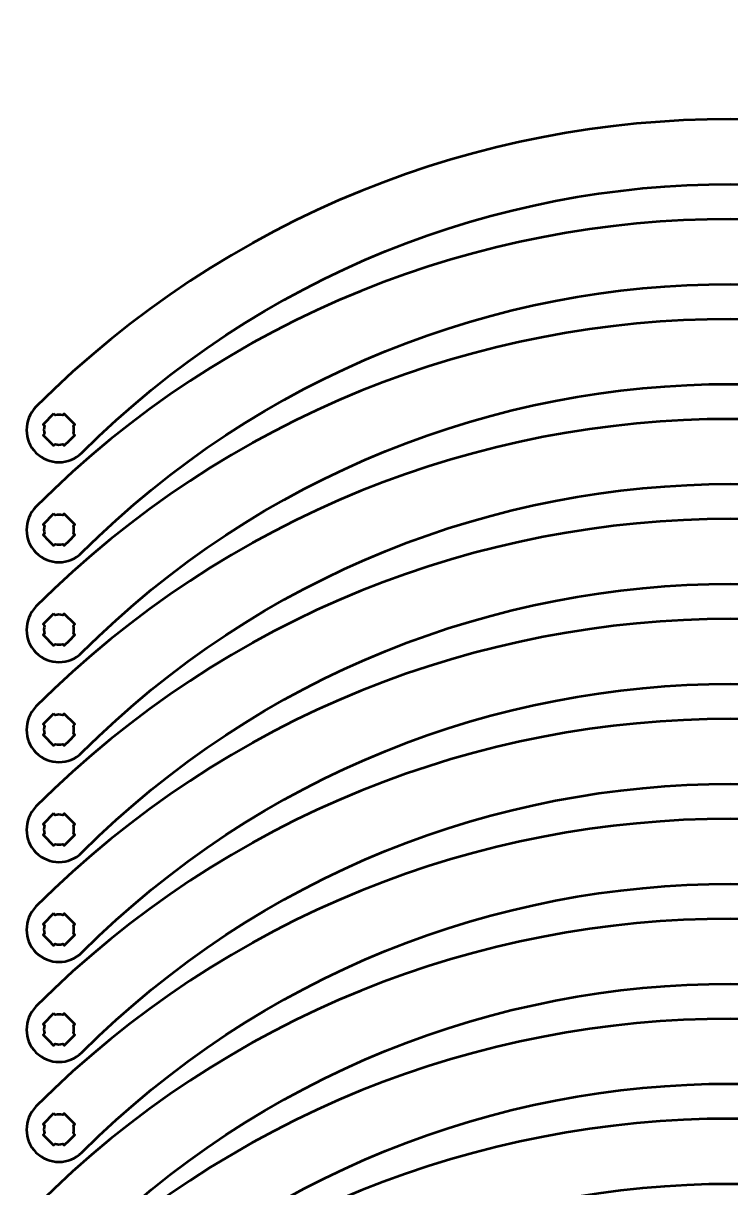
# Model space of a CAD drawing. Header units: centimetres. Extents: x -215 to 208, y -170 to 139.
# Drawn here: x -34.15 to -20, y 115.48 to 138.78 of the extents above; entities that cross this region are included whole.
import ezdxf

# ---------------------------------------------------------------- set-up
doc = ezdxf.new("R2010")
doc.units = ezdxf.units.CM
doc.header["$MEASUREMENT"] = 0
doc.layers.add('Layer 1', color=7, linetype='Continuous')

msp = doc.modelspace()

# ---------------------------------------------------------------- linework, layer by layer
at = {"layer": 'Layer 1', "color": 250, "lineweight": 53}
for points, knots in [([(-32.97543, 130.19039), (-33.22917, 129.93667), (-33.64082, 129.93667), (-33.89461, 130.19046), (-33.89461, 130.19046), (-34.14435, 130.4402), (-34.14833, 130.84278), (-33.89453, 131.10962), (-33.89453, 131.10962), (-26.22218, 138.78213), (-13.77787, 138.78213), (-6.10538, 131.10963), (-6.10538, 131.10963), (-5.85166, 130.85589), (-5.85166, 130.44424), (-6.10545, 130.19045), (-6.10545, 130.19045), (-6.35519, 129.94071), (-6.75778, 129.93672), (-7.02462, 130.19054), (-7.02462, 130.19054), (-14.18951, 137.35529), (-25.81054, 137.35529), (-32.97543, 130.19039)], [0, 0, 0, 0, 0.16666667, 0.16666667, 0.16666667, 0.16666667, 0.33333333, 0.33333333, 0.33333333, 0.33333333, 0.5, 0.5, 0.5, 0.5, 0.66666667, 0.66666667, 0.66666667, 0.66666667, 0.83333333, 0.83333333, 0.83333333, 0.83333333, 1, 1, 1, 1]), ([(-32.97543, 128.19039), (-33.22917, 127.93667), (-33.64082, 127.93667), (-33.89461, 128.19046), (-33.89461, 128.19046), (-34.14435, 128.4402), (-34.14833, 128.84278), (-33.89453, 129.10962), (-33.89453, 129.10962), (-26.22218, 136.78213), (-13.77787, 136.78213), (-6.10538, 129.10963), (-6.10538, 129.10963), (-5.85166, 128.85589), (-5.85166, 128.44424), (-6.10545, 128.19045), (-6.10545, 128.19045), (-6.35519, 127.94071), (-6.75778, 127.93672), (-7.02462, 128.19054), (-7.02462, 128.19054), (-14.18951, 135.35529), (-25.81054, 135.35529), (-32.97543, 128.19039)], [0, 0, 0, 0, 0.16666667, 0.16666667, 0.16666667, 0.16666667, 0.33333333, 0.33333333, 0.33333333, 0.33333333, 0.5, 0.5, 0.5, 0.5, 0.66666667, 0.66666667, 0.66666667, 0.66666667, 0.83333333, 0.83333333, 0.83333333, 0.83333333, 1, 1, 1, 1]), ([(-32.97543, 126.19039), (-33.22917, 125.93667), (-33.64082, 125.93667), (-33.89461, 126.19046), (-33.89461, 126.19046), (-34.14435, 126.4402), (-34.14833, 126.84278), (-33.89453, 127.10962), (-33.89453, 127.10962), (-26.22218, 134.78213), (-13.77787, 134.78213), (-6.10538, 127.10963), (-6.10538, 127.10963), (-5.85166, 126.85589), (-5.85166, 126.44424), (-6.10545, 126.19045), (-6.10545, 126.19045), (-6.35519, 125.94071), (-6.75778, 125.93672), (-7.02462, 126.19054), (-7.02462, 126.19054), (-14.18951, 133.35529), (-25.81054, 133.35529), (-32.97543, 126.19039)], [0, 0, 0, 0, 0.16666667, 0.16666667, 0.16666667, 0.16666667, 0.33333333, 0.33333333, 0.33333333, 0.33333333, 0.5, 0.5, 0.5, 0.5, 0.66666667, 0.66666667, 0.66666667, 0.66666667, 0.83333333, 0.83333333, 0.83333333, 0.83333333, 1, 1, 1, 1]), ([(-32.97543, 124.19039), (-33.22917, 123.93667), (-33.64082, 123.93667), (-33.89461, 124.19046), (-33.89461, 124.19046), (-34.14435, 124.4402), (-34.14833, 124.84278), (-33.89453, 125.10962), (-33.89453, 125.10962), (-26.22218, 132.78213), (-13.77787, 132.78213), (-6.10538, 125.10963), (-6.10538, 125.10963), (-5.85166, 124.85589), (-5.85166, 124.44424), (-6.10545, 124.19045), (-6.10545, 124.19045), (-6.35519, 123.94071), (-6.75778, 123.93672), (-7.02462, 124.19054), (-7.02462, 124.19054), (-14.18951, 131.35529), (-25.81054, 131.35529), (-32.97543, 124.19039)], [0, 0, 0, 0, 0.16666667, 0.16666667, 0.16666667, 0.16666667, 0.33333333, 0.33333333, 0.33333333, 0.33333333, 0.5, 0.5, 0.5, 0.5, 0.66666667, 0.66666667, 0.66666667, 0.66666667, 0.83333333, 0.83333333, 0.83333333, 0.83333333, 1, 1, 1, 1]), ([(-33.54111, 130.96827), (-33.54111, 130.96827), (-33.51269, 130.93984), (-33.51269, 130.93984), (-33.51269, 130.93984), (-33.46188, 130.95341), (-33.40822, 130.95339), (-33.35742, 130.93983), (-33.35742, 130.93983), (-33.35742, 130.93983), (-33.32898, 130.96827), (-33.32898, 130.96827), (-33.32898, 130.96827), (-33.32898, 130.96827), (-33.11685, 130.75613), (-33.11685, 130.75613), (-33.11685, 130.75613), (-33.11685, 130.75613), (-33.14527, 130.72772), (-33.14527, 130.72772), (-33.14527, 130.72772), (-33.13169, 130.6769), (-33.13166, 130.62321), (-33.14522, 130.57237), (-33.14522, 130.57237), (-33.14522, 130.57237), (-33.11685, 130.544), (-33.11685, 130.544), (-33.11685, 130.544), (-33.11685, 130.544), (-33.21968, 130.44117), (-33.21968, 130.44117), (-33.21968, 130.44117), (-33.21968, 130.44117), (-33.22292, 130.43784), (-33.22292, 130.43784), (-33.22292, 130.43784), (-33.22292, 130.43784), (-33.22625, 130.43461), (-33.22625, 130.43461), (-33.22625, 130.43461), (-33.22625, 130.43461), (-33.32898, 130.33187), (-33.32898, 130.33187), (-33.32898, 130.33187), (-33.32898, 130.33187), (-33.35731, 130.3602), (-33.35731, 130.3602), (-33.35731, 130.3602), (-33.40817, 130.34661), (-33.46192, 130.34661), (-33.51279, 130.3602), (-33.51279, 130.3602), (-33.51279, 130.3602), (-33.54111, 130.33187), (-33.54111, 130.33187), (-33.54111, 130.33187), (-33.54111, 130.33187), (-33.64243, 130.43318), (-33.64243, 130.43318), (-33.64243, 130.43318), (-33.64243, 130.43318), (-33.6472, 130.43784), (-33.6472, 130.43784), (-33.6472, 130.43784), (-33.6472, 130.43784), (-33.65187, 130.44262), (-33.65187, 130.44262), (-33.65187, 130.44262), (-33.65187, 130.44262), (-33.75325, 130.544), (-33.75325, 130.544), (-33.75325, 130.544), (-33.75325, 130.544), (-33.72489, 130.57236), (-33.72489, 130.57236), (-33.72489, 130.57236), (-33.73845, 130.6232), (-33.73845, 130.67692), (-33.72485, 130.72774), (-33.72485, 130.72774), (-33.72485, 130.72774), (-33.75325, 130.75613), (-33.75325, 130.75613), (-33.75325, 130.75613), (-33.75325, 130.75613), (-33.54111, 130.96827), (-33.54111, 130.96827)], [0, 0, 0, 0, 0.04545455, 0.04545455, 0.04545455, 0.04545455, 0.09090909, 0.09090909, 0.09090909, 0.09090909, 0.13636364, 0.13636364, 0.13636364, 0.13636364, 0.18181818, 0.18181818, 0.18181818, 0.18181818, 0.22727273, 0.22727273, 0.22727273, 0.22727273, 0.27272727, 0.27272727, 0.27272727, 0.27272727, 0.31818182, 0.31818182, 0.31818182, 0.31818182, 0.36363636, 0.36363636, 0.36363636, 0.36363636, 0.40909091, 0.40909091, 0.40909091, 0.40909091, 0.45454545, 0.45454545, 0.45454545, 0.45454545, 0.5, 0.5, 0.5, 0.5, 0.54545455, 0.54545455, 0.54545455, 0.54545455, 0.59090909, 0.59090909, 0.59090909, 0.59090909, 0.63636364, 0.63636364, 0.63636364, 0.63636364, 0.68181818, 0.68181818, 0.68181818, 0.68181818, 0.72727273, 0.72727273, 0.72727273, 0.72727273, 0.77272727, 0.77272727, 0.77272727, 0.77272727, 0.81818182, 0.81818182, 0.81818182, 0.81818182, 0.86363636, 0.86363636, 0.86363636, 0.86363636, 0.90909091, 0.90909091, 0.90909091, 0.90909091, 0.95454545, 0.95454545, 0.95454545, 0.95454545, 1, 1, 1, 1]), ([(-32.97543, 122.19039), (-33.22917, 121.93667), (-33.64082, 121.93667), (-33.89461, 122.19046), (-33.89461, 122.19046), (-34.14435, 122.4402), (-34.14833, 122.84278), (-33.89453, 123.10962), (-33.89453, 123.10962), (-26.22218, 130.78213), (-13.77787, 130.78213), (-6.10538, 123.10963), (-6.10538, 123.10963), (-5.85166, 122.85589), (-5.85166, 122.44424), (-6.10545, 122.19045), (-6.10545, 122.19045), (-6.35519, 121.94071), (-6.75778, 121.93672), (-7.02462, 122.19054), (-7.02462, 122.19054), (-14.18951, 129.35529), (-25.81054, 129.35529), (-32.97543, 122.19039)], [0, 0, 0, 0, 0.16666667, 0.16666667, 0.16666667, 0.16666667, 0.33333333, 0.33333333, 0.33333333, 0.33333333, 0.5, 0.5, 0.5, 0.5, 0.66666667, 0.66666667, 0.66666667, 0.66666667, 0.83333333, 0.83333333, 0.83333333, 0.83333333, 1, 1, 1, 1]), ([(-33.54111, 128.96827), (-33.54111, 128.96827), (-33.51269, 128.93984), (-33.51269, 128.93984), (-33.51269, 128.93984), (-33.46188, 128.95341), (-33.40822, 128.95339), (-33.35742, 128.93983), (-33.35742, 128.93983), (-33.35742, 128.93983), (-33.32898, 128.96827), (-33.32898, 128.96827), (-33.32898, 128.96827), (-33.32898, 128.96827), (-33.11685, 128.75613), (-33.11685, 128.75613), (-33.11685, 128.75613), (-33.11685, 128.75613), (-33.14527, 128.72772), (-33.14527, 128.72772), (-33.14527, 128.72772), (-33.13169, 128.6769), (-33.13166, 128.62321), (-33.14522, 128.57237), (-33.14522, 128.57237), (-33.14522, 128.57237), (-33.11685, 128.544), (-33.11685, 128.544), (-33.11685, 128.544), (-33.11685, 128.544), (-33.21968, 128.44117), (-33.21968, 128.44117), (-33.21968, 128.44117), (-33.21968, 128.44117), (-33.22292, 128.43784), (-33.22292, 128.43784), (-33.22292, 128.43784), (-33.22292, 128.43784), (-33.22625, 128.43461), (-33.22625, 128.43461), (-33.22625, 128.43461), (-33.22625, 128.43461), (-33.32898, 128.33187), (-33.32898, 128.33187), (-33.32898, 128.33187), (-33.32898, 128.33187), (-33.35731, 128.3602), (-33.35731, 128.3602), (-33.35731, 128.3602), (-33.40817, 128.34661), (-33.46192, 128.34661), (-33.51279, 128.3602), (-33.51279, 128.3602), (-33.51279, 128.3602), (-33.54111, 128.33187), (-33.54111, 128.33187), (-33.54111, 128.33187), (-33.54111, 128.33187), (-33.64243, 128.43318), (-33.64243, 128.43318), (-33.64243, 128.43318), (-33.64243, 128.43318), (-33.6472, 128.43784), (-33.6472, 128.43784), (-33.6472, 128.43784), (-33.6472, 128.43784), (-33.65187, 128.44262), (-33.65187, 128.44262), (-33.65187, 128.44262), (-33.65187, 128.44262), (-33.75325, 128.544), (-33.75325, 128.544), (-33.75325, 128.544), (-33.75325, 128.544), (-33.72489, 128.57236), (-33.72489, 128.57236), (-33.72489, 128.57236), (-33.73845, 128.6232), (-33.73845, 128.67692), (-33.72485, 128.72774), (-33.72485, 128.72774), (-33.72485, 128.72774), (-33.75325, 128.75613), (-33.75325, 128.75613), (-33.75325, 128.75613), (-33.75325, 128.75613), (-33.54111, 128.96827), (-33.54111, 128.96827)], [0, 0, 0, 0, 0.04545455, 0.04545455, 0.04545455, 0.04545455, 0.09090909, 0.09090909, 0.09090909, 0.09090909, 0.13636364, 0.13636364, 0.13636364, 0.13636364, 0.18181818, 0.18181818, 0.18181818, 0.18181818, 0.22727273, 0.22727273, 0.22727273, 0.22727273, 0.27272727, 0.27272727, 0.27272727, 0.27272727, 0.31818182, 0.31818182, 0.31818182, 0.31818182, 0.36363636, 0.36363636, 0.36363636, 0.36363636, 0.40909091, 0.40909091, 0.40909091, 0.40909091, 0.45454545, 0.45454545, 0.45454545, 0.45454545, 0.5, 0.5, 0.5, 0.5, 0.54545455, 0.54545455, 0.54545455, 0.54545455, 0.59090909, 0.59090909, 0.59090909, 0.59090909, 0.63636364, 0.63636364, 0.63636364, 0.63636364, 0.68181818, 0.68181818, 0.68181818, 0.68181818, 0.72727273, 0.72727273, 0.72727273, 0.72727273, 0.77272727, 0.77272727, 0.77272727, 0.77272727, 0.81818182, 0.81818182, 0.81818182, 0.81818182, 0.86363636, 0.86363636, 0.86363636, 0.86363636, 0.90909091, 0.90909091, 0.90909091, 0.90909091, 0.95454545, 0.95454545, 0.95454545, 0.95454545, 1, 1, 1, 1]), ([(-32.97543, 120.19039), (-33.22917, 119.93667), (-33.64082, 119.93667), (-33.89461, 120.19046), (-33.89461, 120.19046), (-34.14435, 120.4402), (-34.14833, 120.84278), (-33.89453, 121.10962), (-33.89453, 121.10962), (-26.22218, 128.78213), (-13.77787, 128.78213), (-6.10538, 121.10963), (-6.10538, 121.10963), (-5.85166, 120.85589), (-5.85166, 120.44424), (-6.10545, 120.19045), (-6.10545, 120.19045), (-6.35519, 119.94071), (-6.75778, 119.93672), (-7.02462, 120.19054), (-7.02462, 120.19054), (-14.18951, 127.35529), (-25.81054, 127.35529), (-32.97543, 120.19039)], [0, 0, 0, 0, 0.16666667, 0.16666667, 0.16666667, 0.16666667, 0.33333333, 0.33333333, 0.33333333, 0.33333333, 0.5, 0.5, 0.5, 0.5, 0.66666667, 0.66666667, 0.66666667, 0.66666667, 0.83333333, 0.83333333, 0.83333333, 0.83333333, 1, 1, 1, 1]), ([(-32.97543, 118.19039), (-33.22917, 117.93667), (-33.64082, 117.93667), (-33.89461, 118.19046), (-33.89461, 118.19046), (-34.14435, 118.4402), (-34.14833, 118.84278), (-33.89453, 119.10962), (-33.89453, 119.10962), (-26.22218, 126.78213), (-13.77787, 126.78213), (-6.10538, 119.10963), (-6.10538, 119.10963), (-5.85166, 118.85589), (-5.85166, 118.44424), (-6.10545, 118.19045), (-6.10545, 118.19045), (-6.35519, 117.94071), (-6.75778, 117.93672), (-7.02462, 118.19054), (-7.02462, 118.19054), (-14.18951, 125.35529), (-25.81054, 125.35529), (-32.97543, 118.19039)], [0, 0, 0, 0, 0.16666667, 0.16666667, 0.16666667, 0.16666667, 0.33333333, 0.33333333, 0.33333333, 0.33333333, 0.5, 0.5, 0.5, 0.5, 0.66666667, 0.66666667, 0.66666667, 0.66666667, 0.83333333, 0.83333333, 0.83333333, 0.83333333, 1, 1, 1, 1]), ([(-33.54111, 126.96827), (-33.54111, 126.96827), (-33.51269, 126.93984), (-33.51269, 126.93984), (-33.51269, 126.93984), (-33.46188, 126.95341), (-33.40822, 126.95339), (-33.35742, 126.93983), (-33.35742, 126.93983), (-33.35742, 126.93983), (-33.32898, 126.96827), (-33.32898, 126.96827), (-33.32898, 126.96827), (-33.32898, 126.96827), (-33.11685, 126.75613), (-33.11685, 126.75613), (-33.11685, 126.75613), (-33.11685, 126.75613), (-33.14527, 126.72772), (-33.14527, 126.72772), (-33.14527, 126.72772), (-33.13169, 126.6769), (-33.13166, 126.62321), (-33.14522, 126.57237), (-33.14522, 126.57237), (-33.14522, 126.57237), (-33.11685, 126.544), (-33.11685, 126.544), (-33.11685, 126.544), (-33.11685, 126.544), (-33.21968, 126.44117), (-33.21968, 126.44117), (-33.21968, 126.44117), (-33.21968, 126.44117), (-33.22292, 126.43784), (-33.22292, 126.43784), (-33.22292, 126.43784), (-33.22292, 126.43784), (-33.22625, 126.43461), (-33.22625, 126.43461), (-33.22625, 126.43461), (-33.22625, 126.43461), (-33.32898, 126.33187), (-33.32898, 126.33187), (-33.32898, 126.33187), (-33.32898, 126.33187), (-33.35731, 126.3602), (-33.35731, 126.3602), (-33.35731, 126.3602), (-33.40817, 126.34661), (-33.46192, 126.34661), (-33.51279, 126.3602), (-33.51279, 126.3602), (-33.51279, 126.3602), (-33.54111, 126.33187), (-33.54111, 126.33187), (-33.54111, 126.33187), (-33.54111, 126.33187), (-33.64243, 126.43318), (-33.64243, 126.43318), (-33.64243, 126.43318), (-33.64243, 126.43318), (-33.6472, 126.43784), (-33.6472, 126.43784), (-33.6472, 126.43784), (-33.6472, 126.43784), (-33.65187, 126.44262), (-33.65187, 126.44262), (-33.65187, 126.44262), (-33.65187, 126.44262), (-33.75325, 126.544), (-33.75325, 126.544), (-33.75325, 126.544), (-33.75325, 126.544), (-33.72489, 126.57236), (-33.72489, 126.57236), (-33.72489, 126.57236), (-33.73845, 126.6232), (-33.73845, 126.67692), (-33.72485, 126.72774), (-33.72485, 126.72774), (-33.72485, 126.72774), (-33.75325, 126.75613), (-33.75325, 126.75613), (-33.75325, 126.75613), (-33.75325, 126.75613), (-33.54111, 126.96827), (-33.54111, 126.96827)], [0, 0, 0, 0, 0.04545455, 0.04545455, 0.04545455, 0.04545455, 0.09090909, 0.09090909, 0.09090909, 0.09090909, 0.13636364, 0.13636364, 0.13636364, 0.13636364, 0.18181818, 0.18181818, 0.18181818, 0.18181818, 0.22727273, 0.22727273, 0.22727273, 0.22727273, 0.27272727, 0.27272727, 0.27272727, 0.27272727, 0.31818182, 0.31818182, 0.31818182, 0.31818182, 0.36363636, 0.36363636, 0.36363636, 0.36363636, 0.40909091, 0.40909091, 0.40909091, 0.40909091, 0.45454545, 0.45454545, 0.45454545, 0.45454545, 0.5, 0.5, 0.5, 0.5, 0.54545455, 0.54545455, 0.54545455, 0.54545455, 0.59090909, 0.59090909, 0.59090909, 0.59090909, 0.63636364, 0.63636364, 0.63636364, 0.63636364, 0.68181818, 0.68181818, 0.68181818, 0.68181818, 0.72727273, 0.72727273, 0.72727273, 0.72727273, 0.77272727, 0.77272727, 0.77272727, 0.77272727, 0.81818182, 0.81818182, 0.81818182, 0.81818182, 0.86363636, 0.86363636, 0.86363636, 0.86363636, 0.90909091, 0.90909091, 0.90909091, 0.90909091, 0.95454545, 0.95454545, 0.95454545, 0.95454545, 1, 1, 1, 1]), ([(-33.54111, 124.96827), (-33.54111, 124.96827), (-33.51269, 124.93984), (-33.51269, 124.93984), (-33.51269, 124.93984), (-33.46188, 124.95341), (-33.40822, 124.95339), (-33.35742, 124.93983), (-33.35742, 124.93983), (-33.35742, 124.93983), (-33.32898, 124.96827), (-33.32898, 124.96827), (-33.32898, 124.96827), (-33.32898, 124.96827), (-33.11685, 124.75613), (-33.11685, 124.75613), (-33.11685, 124.75613), (-33.11685, 124.75613), (-33.14527, 124.72772), (-33.14527, 124.72772), (-33.14527, 124.72772), (-33.13169, 124.6769), (-33.13166, 124.62321), (-33.14522, 124.57237), (-33.14522, 124.57237), (-33.14522, 124.57237), (-33.11685, 124.544), (-33.11685, 124.544), (-33.11685, 124.544), (-33.11685, 124.544), (-33.21968, 124.44117), (-33.21968, 124.44117), (-33.21968, 124.44117), (-33.21968, 124.44117), (-33.22292, 124.43784), (-33.22292, 124.43784), (-33.22292, 124.43784), (-33.22292, 124.43784), (-33.22625, 124.43461), (-33.22625, 124.43461), (-33.22625, 124.43461), (-33.22625, 124.43461), (-33.32898, 124.33187), (-33.32898, 124.33187), (-33.32898, 124.33187), (-33.32898, 124.33187), (-33.35731, 124.3602), (-33.35731, 124.3602), (-33.35731, 124.3602), (-33.40817, 124.34661), (-33.46192, 124.34661), (-33.51279, 124.3602), (-33.51279, 124.3602), (-33.51279, 124.3602), (-33.54111, 124.33187), (-33.54111, 124.33187), (-33.54111, 124.33187), (-33.54111, 124.33187), (-33.64243, 124.43318), (-33.64243, 124.43318), (-33.64243, 124.43318), (-33.64243, 124.43318), (-33.6472, 124.43784), (-33.6472, 124.43784), (-33.6472, 124.43784), (-33.6472, 124.43784), (-33.65187, 124.44262), (-33.65187, 124.44262), (-33.65187, 124.44262), (-33.65187, 124.44262), (-33.75325, 124.544), (-33.75325, 124.544), (-33.75325, 124.544), (-33.75325, 124.544), (-33.72489, 124.57236), (-33.72489, 124.57236), (-33.72489, 124.57236), (-33.73845, 124.6232), (-33.73845, 124.67692), (-33.72485, 124.72774), (-33.72485, 124.72774), (-33.72485, 124.72774), (-33.75325, 124.75613), (-33.75325, 124.75613), (-33.75325, 124.75613), (-33.75325, 124.75613), (-33.54111, 124.96827), (-33.54111, 124.96827)], [0, 0, 0, 0, 0.04545455, 0.04545455, 0.04545455, 0.04545455, 0.09090909, 0.09090909, 0.09090909, 0.09090909, 0.13636364, 0.13636364, 0.13636364, 0.13636364, 0.18181818, 0.18181818, 0.18181818, 0.18181818, 0.22727273, 0.22727273, 0.22727273, 0.22727273, 0.27272727, 0.27272727, 0.27272727, 0.27272727, 0.31818182, 0.31818182, 0.31818182, 0.31818182, 0.36363636, 0.36363636, 0.36363636, 0.36363636, 0.40909091, 0.40909091, 0.40909091, 0.40909091, 0.45454545, 0.45454545, 0.45454545, 0.45454545, 0.5, 0.5, 0.5, 0.5, 0.54545455, 0.54545455, 0.54545455, 0.54545455, 0.59090909, 0.59090909, 0.59090909, 0.59090909, 0.63636364, 0.63636364, 0.63636364, 0.63636364, 0.68181818, 0.68181818, 0.68181818, 0.68181818, 0.72727273, 0.72727273, 0.72727273, 0.72727273, 0.77272727, 0.77272727, 0.77272727, 0.77272727, 0.81818182, 0.81818182, 0.81818182, 0.81818182, 0.86363636, 0.86363636, 0.86363636, 0.86363636, 0.90909091, 0.90909091, 0.90909091, 0.90909091, 0.95454545, 0.95454545, 0.95454545, 0.95454545, 1, 1, 1, 1]), ([(-32.97543, 116.19039), (-33.22917, 115.93667), (-33.64082, 115.93667), (-33.89461, 116.19046), (-33.89461, 116.19046), (-34.14435, 116.4402), (-34.14833, 116.84278), (-33.89453, 117.10962), (-33.89453, 117.10962), (-26.22218, 124.78213), (-13.77787, 124.78213), (-6.10538, 117.10963), (-6.10538, 117.10963), (-5.85166, 116.85589), (-5.85166, 116.44424), (-6.10545, 116.19045), (-6.10545, 116.19045), (-6.35519, 115.94071), (-6.75778, 115.93672), (-7.02462, 116.19054), (-7.02462, 116.19054), (-14.18951, 123.35529), (-25.81054, 123.35529), (-32.97543, 116.19039)], [0, 0, 0, 0, 0.16666667, 0.16666667, 0.16666667, 0.16666667, 0.33333333, 0.33333333, 0.33333333, 0.33333333, 0.5, 0.5, 0.5, 0.5, 0.66666667, 0.66666667, 0.66666667, 0.66666667, 0.83333333, 0.83333333, 0.83333333, 0.83333333, 1, 1, 1, 1]), ([(-33.54111, 122.96827), (-33.54111, 122.96827), (-33.51269, 122.93984), (-33.51269, 122.93984), (-33.51269, 122.93984), (-33.46188, 122.95341), (-33.40822, 122.95339), (-33.35742, 122.93983), (-33.35742, 122.93983), (-33.35742, 122.93983), (-33.32898, 122.96827), (-33.32898, 122.96827), (-33.32898, 122.96827), (-33.32898, 122.96827), (-33.11685, 122.75613), (-33.11685, 122.75613), (-33.11685, 122.75613), (-33.11685, 122.75613), (-33.14527, 122.72772), (-33.14527, 122.72772), (-33.14527, 122.72772), (-33.13169, 122.6769), (-33.13166, 122.62321), (-33.14522, 122.57237), (-33.14522, 122.57237), (-33.14522, 122.57237), (-33.11685, 122.544), (-33.11685, 122.544), (-33.11685, 122.544), (-33.11685, 122.544), (-33.21968, 122.44117), (-33.21968, 122.44117), (-33.21968, 122.44117), (-33.21968, 122.44117), (-33.22292, 122.43784), (-33.22292, 122.43784), (-33.22292, 122.43784), (-33.22292, 122.43784), (-33.22625, 122.43461), (-33.22625, 122.43461), (-33.22625, 122.43461), (-33.22625, 122.43461), (-33.32898, 122.33187), (-33.32898, 122.33187), (-33.32898, 122.33187), (-33.32898, 122.33187), (-33.35731, 122.3602), (-33.35731, 122.3602), (-33.35731, 122.3602), (-33.40817, 122.34661), (-33.46192, 122.34661), (-33.51279, 122.3602), (-33.51279, 122.3602), (-33.51279, 122.3602), (-33.54111, 122.33187), (-33.54111, 122.33187), (-33.54111, 122.33187), (-33.54111, 122.33187), (-33.64243, 122.43318), (-33.64243, 122.43318), (-33.64243, 122.43318), (-33.64243, 122.43318), (-33.6472, 122.43784), (-33.6472, 122.43784), (-33.6472, 122.43784), (-33.6472, 122.43784), (-33.65187, 122.44262), (-33.65187, 122.44262), (-33.65187, 122.44262), (-33.65187, 122.44262), (-33.75325, 122.544), (-33.75325, 122.544), (-33.75325, 122.544), (-33.75325, 122.544), (-33.72489, 122.57236), (-33.72489, 122.57236), (-33.72489, 122.57236), (-33.73845, 122.6232), (-33.73845, 122.67692), (-33.72485, 122.72774), (-33.72485, 122.72774), (-33.72485, 122.72774), (-33.75325, 122.75613), (-33.75325, 122.75613), (-33.75325, 122.75613), (-33.75325, 122.75613), (-33.54111, 122.96827), (-33.54111, 122.96827)], [0, 0, 0, 0, 0.04545455, 0.04545455, 0.04545455, 0.04545455, 0.09090909, 0.09090909, 0.09090909, 0.09090909, 0.13636364, 0.13636364, 0.13636364, 0.13636364, 0.18181818, 0.18181818, 0.18181818, 0.18181818, 0.22727273, 0.22727273, 0.22727273, 0.22727273, 0.27272727, 0.27272727, 0.27272727, 0.27272727, 0.31818182, 0.31818182, 0.31818182, 0.31818182, 0.36363636, 0.36363636, 0.36363636, 0.36363636, 0.40909091, 0.40909091, 0.40909091, 0.40909091, 0.45454545, 0.45454545, 0.45454545, 0.45454545, 0.5, 0.5, 0.5, 0.5, 0.54545455, 0.54545455, 0.54545455, 0.54545455, 0.59090909, 0.59090909, 0.59090909, 0.59090909, 0.63636364, 0.63636364, 0.63636364, 0.63636364, 0.68181818, 0.68181818, 0.68181818, 0.68181818, 0.72727273, 0.72727273, 0.72727273, 0.72727273, 0.77272727, 0.77272727, 0.77272727, 0.77272727, 0.81818182, 0.81818182, 0.81818182, 0.81818182, 0.86363636, 0.86363636, 0.86363636, 0.86363636, 0.90909091, 0.90909091, 0.90909091, 0.90909091, 0.95454545, 0.95454545, 0.95454545, 0.95454545, 1, 1, 1, 1]), ([(-32.97543, 114.19039), (-33.22917, 113.93667), (-33.64082, 113.93667), (-33.89461, 114.19046), (-33.89461, 114.19046), (-34.14435, 114.4402), (-34.14833, 114.84278), (-33.89453, 115.10962), (-33.89453, 115.10962), (-26.22218, 122.78213), (-13.77787, 122.78213), (-6.10538, 115.10963), (-6.10538, 115.10963), (-5.85166, 114.85589), (-5.85166, 114.44424), (-6.10545, 114.19045), (-6.10545, 114.19045), (-6.35519, 113.94071), (-6.75778, 113.93672), (-7.02462, 114.19054), (-7.02462, 114.19054), (-14.18951, 121.35529), (-25.81054, 121.35529), (-32.97543, 114.19039)], [0, 0, 0, 0, 0.16666667, 0.16666667, 0.16666667, 0.16666667, 0.33333333, 0.33333333, 0.33333333, 0.33333333, 0.5, 0.5, 0.5, 0.5, 0.66666667, 0.66666667, 0.66666667, 0.66666667, 0.83333333, 0.83333333, 0.83333333, 0.83333333, 1, 1, 1, 1]), ([(-33.54111, 120.96827), (-33.54111, 120.96827), (-33.51269, 120.93984), (-33.51269, 120.93984), (-33.51269, 120.93984), (-33.46188, 120.95341), (-33.40822, 120.95339), (-33.35742, 120.93983), (-33.35742, 120.93983), (-33.35742, 120.93983), (-33.32898, 120.96827), (-33.32898, 120.96827), (-33.32898, 120.96827), (-33.32898, 120.96827), (-33.11685, 120.75613), (-33.11685, 120.75613), (-33.11685, 120.75613), (-33.11685, 120.75613), (-33.14527, 120.72772), (-33.14527, 120.72772), (-33.14527, 120.72772), (-33.13169, 120.6769), (-33.13166, 120.62321), (-33.14522, 120.57237), (-33.14522, 120.57237), (-33.14522, 120.57237), (-33.11685, 120.544), (-33.11685, 120.544), (-33.11685, 120.544), (-33.11685, 120.544), (-33.21968, 120.44117), (-33.21968, 120.44117), (-33.21968, 120.44117), (-33.21968, 120.44117), (-33.22292, 120.43784), (-33.22292, 120.43784), (-33.22292, 120.43784), (-33.22292, 120.43784), (-33.22625, 120.43461), (-33.22625, 120.43461), (-33.22625, 120.43461), (-33.22625, 120.43461), (-33.32898, 120.33187), (-33.32898, 120.33187), (-33.32898, 120.33187), (-33.32898, 120.33187), (-33.35731, 120.3602), (-33.35731, 120.3602), (-33.35731, 120.3602), (-33.40817, 120.34661), (-33.46192, 120.34661), (-33.51279, 120.3602), (-33.51279, 120.3602), (-33.51279, 120.3602), (-33.54111, 120.33187), (-33.54111, 120.33187), (-33.54111, 120.33187), (-33.54111, 120.33187), (-33.64243, 120.43318), (-33.64243, 120.43318), (-33.64243, 120.43318), (-33.64243, 120.43318), (-33.6472, 120.43784), (-33.6472, 120.43784), (-33.6472, 120.43784), (-33.6472, 120.43784), (-33.65187, 120.44262), (-33.65187, 120.44262), (-33.65187, 120.44262), (-33.65187, 120.44262), (-33.75325, 120.544), (-33.75325, 120.544), (-33.75325, 120.544), (-33.75325, 120.544), (-33.72489, 120.57236), (-33.72489, 120.57236), (-33.72489, 120.57236), (-33.73845, 120.6232), (-33.73845, 120.67692), (-33.72485, 120.72774), (-33.72485, 120.72774), (-33.72485, 120.72774), (-33.75325, 120.75613), (-33.75325, 120.75613), (-33.75325, 120.75613), (-33.75325, 120.75613), (-33.54111, 120.96827), (-33.54111, 120.96827)], [0, 0, 0, 0, 0.04545455, 0.04545455, 0.04545455, 0.04545455, 0.09090909, 0.09090909, 0.09090909, 0.09090909, 0.13636364, 0.13636364, 0.13636364, 0.13636364, 0.18181818, 0.18181818, 0.18181818, 0.18181818, 0.22727273, 0.22727273, 0.22727273, 0.22727273, 0.27272727, 0.27272727, 0.27272727, 0.27272727, 0.31818182, 0.31818182, 0.31818182, 0.31818182, 0.36363636, 0.36363636, 0.36363636, 0.36363636, 0.40909091, 0.40909091, 0.40909091, 0.40909091, 0.45454545, 0.45454545, 0.45454545, 0.45454545, 0.5, 0.5, 0.5, 0.5, 0.54545455, 0.54545455, 0.54545455, 0.54545455, 0.59090909, 0.59090909, 0.59090909, 0.59090909, 0.63636364, 0.63636364, 0.63636364, 0.63636364, 0.68181818, 0.68181818, 0.68181818, 0.68181818, 0.72727273, 0.72727273, 0.72727273, 0.72727273, 0.77272727, 0.77272727, 0.77272727, 0.77272727, 0.81818182, 0.81818182, 0.81818182, 0.81818182, 0.86363636, 0.86363636, 0.86363636, 0.86363636, 0.90909091, 0.90909091, 0.90909091, 0.90909091, 0.95454545, 0.95454545, 0.95454545, 0.95454545, 1, 1, 1, 1]), ([(-32.97543, 112.19039), (-33.22917, 111.93667), (-33.64082, 111.93667), (-33.89461, 112.19046), (-33.89461, 112.19046), (-34.14435, 112.4402), (-34.14833, 112.84278), (-33.89453, 113.10962), (-33.89453, 113.10962), (-26.22218, 120.78213), (-13.77787, 120.78213), (-6.10538, 113.10963), (-6.10538, 113.10963), (-5.85166, 112.85589), (-5.85166, 112.44424), (-6.10545, 112.19045), (-6.10545, 112.19045), (-6.35519, 111.94071), (-6.75778, 111.93672), (-7.02462, 112.19054), (-7.02462, 112.19054), (-14.18951, 119.35529), (-25.81054, 119.35529), (-32.97543, 112.19039)], [0, 0, 0, 0, 0.16666667, 0.16666667, 0.16666667, 0.16666667, 0.33333333, 0.33333333, 0.33333333, 0.33333333, 0.5, 0.5, 0.5, 0.5, 0.66666667, 0.66666667, 0.66666667, 0.66666667, 0.83333333, 0.83333333, 0.83333333, 0.83333333, 1, 1, 1, 1]), ([(-33.54111, 118.96827), (-33.54111, 118.96827), (-33.51269, 118.93984), (-33.51269, 118.93984), (-33.51269, 118.93984), (-33.46188, 118.95341), (-33.40822, 118.95339), (-33.35742, 118.93983), (-33.35742, 118.93983), (-33.35742, 118.93983), (-33.32898, 118.96827), (-33.32898, 118.96827), (-33.32898, 118.96827), (-33.32898, 118.96827), (-33.11685, 118.75613), (-33.11685, 118.75613), (-33.11685, 118.75613), (-33.11685, 118.75613), (-33.14527, 118.72772), (-33.14527, 118.72772), (-33.14527, 118.72772), (-33.13169, 118.6769), (-33.13166, 118.62321), (-33.14522, 118.57237), (-33.14522, 118.57237), (-33.14522, 118.57237), (-33.11685, 118.544), (-33.11685, 118.544), (-33.11685, 118.544), (-33.11685, 118.544), (-33.21968, 118.44117), (-33.21968, 118.44117), (-33.21968, 118.44117), (-33.21968, 118.44117), (-33.22292, 118.43784), (-33.22292, 118.43784), (-33.22292, 118.43784), (-33.22292, 118.43784), (-33.22625, 118.43461), (-33.22625, 118.43461), (-33.22625, 118.43461), (-33.22625, 118.43461), (-33.32898, 118.33187), (-33.32898, 118.33187), (-33.32898, 118.33187), (-33.32898, 118.33187), (-33.35731, 118.3602), (-33.35731, 118.3602), (-33.35731, 118.3602), (-33.40817, 118.34661), (-33.46192, 118.34661), (-33.51279, 118.3602), (-33.51279, 118.3602), (-33.51279, 118.3602), (-33.54111, 118.33187), (-33.54111, 118.33187), (-33.54111, 118.33187), (-33.54111, 118.33187), (-33.64243, 118.43318), (-33.64243, 118.43318), (-33.64243, 118.43318), (-33.64243, 118.43318), (-33.6472, 118.43784), (-33.6472, 118.43784), (-33.6472, 118.43784), (-33.6472, 118.43784), (-33.65187, 118.44262), (-33.65187, 118.44262), (-33.65187, 118.44262), (-33.65187, 118.44262), (-33.75325, 118.544), (-33.75325, 118.544), (-33.75325, 118.544), (-33.75325, 118.544), (-33.72489, 118.57236), (-33.72489, 118.57236), (-33.72489, 118.57236), (-33.73845, 118.6232), (-33.73845, 118.67692), (-33.72485, 118.72774), (-33.72485, 118.72774), (-33.72485, 118.72774), (-33.75325, 118.75613), (-33.75325, 118.75613), (-33.75325, 118.75613), (-33.75325, 118.75613), (-33.54111, 118.96827), (-33.54111, 118.96827)], [0, 0, 0, 0, 0.04545455, 0.04545455, 0.04545455, 0.04545455, 0.09090909, 0.09090909, 0.09090909, 0.09090909, 0.13636364, 0.13636364, 0.13636364, 0.13636364, 0.18181818, 0.18181818, 0.18181818, 0.18181818, 0.22727273, 0.22727273, 0.22727273, 0.22727273, 0.27272727, 0.27272727, 0.27272727, 0.27272727, 0.31818182, 0.31818182, 0.31818182, 0.31818182, 0.36363636, 0.36363636, 0.36363636, 0.36363636, 0.40909091, 0.40909091, 0.40909091, 0.40909091, 0.45454545, 0.45454545, 0.45454545, 0.45454545, 0.5, 0.5, 0.5, 0.5, 0.54545455, 0.54545455, 0.54545455, 0.54545455, 0.59090909, 0.59090909, 0.59090909, 0.59090909, 0.63636364, 0.63636364, 0.63636364, 0.63636364, 0.68181818, 0.68181818, 0.68181818, 0.68181818, 0.72727273, 0.72727273, 0.72727273, 0.72727273, 0.77272727, 0.77272727, 0.77272727, 0.77272727, 0.81818182, 0.81818182, 0.81818182, 0.81818182, 0.86363636, 0.86363636, 0.86363636, 0.86363636, 0.90909091, 0.90909091, 0.90909091, 0.90909091, 0.95454545, 0.95454545, 0.95454545, 0.95454545, 1, 1, 1, 1]), ([(-32.97543, 110.19039), (-33.22917, 109.93667), (-33.64082, 109.93667), (-33.89461, 110.19046), (-33.89461, 110.19046), (-34.14435, 110.4402), (-34.14833, 110.84278), (-33.89453, 111.10962), (-33.89453, 111.10962), (-26.22218, 118.78213), (-13.77787, 118.78213), (-6.10538, 111.10963), (-6.10538, 111.10963), (-5.85166, 110.85589), (-5.85166, 110.44424), (-6.10545, 110.19045), (-6.10545, 110.19045), (-6.35519, 109.94071), (-6.75778, 109.93672), (-7.02462, 110.19054), (-7.02462, 110.19054), (-14.18951, 117.35529), (-25.81054, 117.35529), (-32.97543, 110.19039)], [0, 0, 0, 0, 0.16666667, 0.16666667, 0.16666667, 0.16666667, 0.33333333, 0.33333333, 0.33333333, 0.33333333, 0.5, 0.5, 0.5, 0.5, 0.66666667, 0.66666667, 0.66666667, 0.66666667, 0.83333333, 0.83333333, 0.83333333, 0.83333333, 1, 1, 1, 1]), ([(-33.54111, 116.96827), (-33.54111, 116.96827), (-33.51269, 116.93984), (-33.51269, 116.93984), (-33.51269, 116.93984), (-33.46188, 116.95341), (-33.40822, 116.95339), (-33.35742, 116.93983), (-33.35742, 116.93983), (-33.35742, 116.93983), (-33.32898, 116.96827), (-33.32898, 116.96827), (-33.32898, 116.96827), (-33.32898, 116.96827), (-33.11685, 116.75613), (-33.11685, 116.75613), (-33.11685, 116.75613), (-33.11685, 116.75613), (-33.14527, 116.72772), (-33.14527, 116.72772), (-33.14527, 116.72772), (-33.13169, 116.6769), (-33.13166, 116.62321), (-33.14522, 116.57237), (-33.14522, 116.57237), (-33.14522, 116.57237), (-33.11685, 116.544), (-33.11685, 116.544), (-33.11685, 116.544), (-33.11685, 116.544), (-33.21968, 116.44117), (-33.21968, 116.44117), (-33.21968, 116.44117), (-33.21968, 116.44117), (-33.22292, 116.43784), (-33.22292, 116.43784), (-33.22292, 116.43784), (-33.22292, 116.43784), (-33.22625, 116.43461), (-33.22625, 116.43461), (-33.22625, 116.43461), (-33.22625, 116.43461), (-33.32898, 116.33187), (-33.32898, 116.33187), (-33.32898, 116.33187), (-33.32898, 116.33187), (-33.35731, 116.3602), (-33.35731, 116.3602), (-33.35731, 116.3602), (-33.40817, 116.34661), (-33.46192, 116.34661), (-33.51279, 116.3602), (-33.51279, 116.3602), (-33.51279, 116.3602), (-33.54111, 116.33187), (-33.54111, 116.33187), (-33.54111, 116.33187), (-33.54111, 116.33187), (-33.64243, 116.43318), (-33.64243, 116.43318), (-33.64243, 116.43318), (-33.64243, 116.43318), (-33.6472, 116.43784), (-33.6472, 116.43784), (-33.6472, 116.43784), (-33.6472, 116.43784), (-33.65187, 116.44262), (-33.65187, 116.44262), (-33.65187, 116.44262), (-33.65187, 116.44262), (-33.75325, 116.544), (-33.75325, 116.544), (-33.75325, 116.544), (-33.75325, 116.544), (-33.72489, 116.57236), (-33.72489, 116.57236), (-33.72489, 116.57236), (-33.73845, 116.6232), (-33.73845, 116.67692), (-33.72485, 116.72774), (-33.72485, 116.72774), (-33.72485, 116.72774), (-33.75325, 116.75613), (-33.75325, 116.75613), (-33.75325, 116.75613), (-33.75325, 116.75613), (-33.54111, 116.96827), (-33.54111, 116.96827)], [0, 0, 0, 0, 0.04545455, 0.04545455, 0.04545455, 0.04545455, 0.09090909, 0.09090909, 0.09090909, 0.09090909, 0.13636364, 0.13636364, 0.13636364, 0.13636364, 0.18181818, 0.18181818, 0.18181818, 0.18181818, 0.22727273, 0.22727273, 0.22727273, 0.22727273, 0.27272727, 0.27272727, 0.27272727, 0.27272727, 0.31818182, 0.31818182, 0.31818182, 0.31818182, 0.36363636, 0.36363636, 0.36363636, 0.36363636, 0.40909091, 0.40909091, 0.40909091, 0.40909091, 0.45454545, 0.45454545, 0.45454545, 0.45454545, 0.5, 0.5, 0.5, 0.5, 0.54545455, 0.54545455, 0.54545455, 0.54545455, 0.59090909, 0.59090909, 0.59090909, 0.59090909, 0.63636364, 0.63636364, 0.63636364, 0.63636364, 0.68181818, 0.68181818, 0.68181818, 0.68181818, 0.72727273, 0.72727273, 0.72727273, 0.72727273, 0.77272727, 0.77272727, 0.77272727, 0.77272727, 0.81818182, 0.81818182, 0.81818182, 0.81818182, 0.86363636, 0.86363636, 0.86363636, 0.86363636, 0.90909091, 0.90909091, 0.90909091, 0.90909091, 0.95454545, 0.95454545, 0.95454545, 0.95454545, 1, 1, 1, 1]), ([(-32.97543, 108.19039), (-33.22917, 107.93667), (-33.64082, 107.93667), (-33.89461, 108.19046), (-33.89461, 108.19046), (-34.14435, 108.4402), (-34.14833, 108.84278), (-33.89453, 109.10962), (-33.89453, 109.10962), (-26.22218, 116.78213), (-13.77787, 116.78213), (-6.10538, 109.10963), (-6.10538, 109.10963), (-5.85166, 108.85589), (-5.85166, 108.44424), (-6.10545, 108.19045), (-6.10545, 108.19045), (-6.35519, 107.94071), (-6.75778, 107.93672), (-7.02462, 108.19054), (-7.02462, 108.19054), (-14.18951, 115.35529), (-25.81054, 115.35529), (-32.97543, 108.19039)], [0, 0, 0, 0, 0.16666667, 0.16666667, 0.16666667, 0.16666667, 0.33333333, 0.33333333, 0.33333333, 0.33333333, 0.5, 0.5, 0.5, 0.5, 0.66666667, 0.66666667, 0.66666667, 0.66666667, 0.83333333, 0.83333333, 0.83333333, 0.83333333, 1, 1, 1, 1])]:
    msp.add_open_spline(points, degree=3, knots=knots, dxfattribs=at)

doc.saveas('drawing.dxf')
